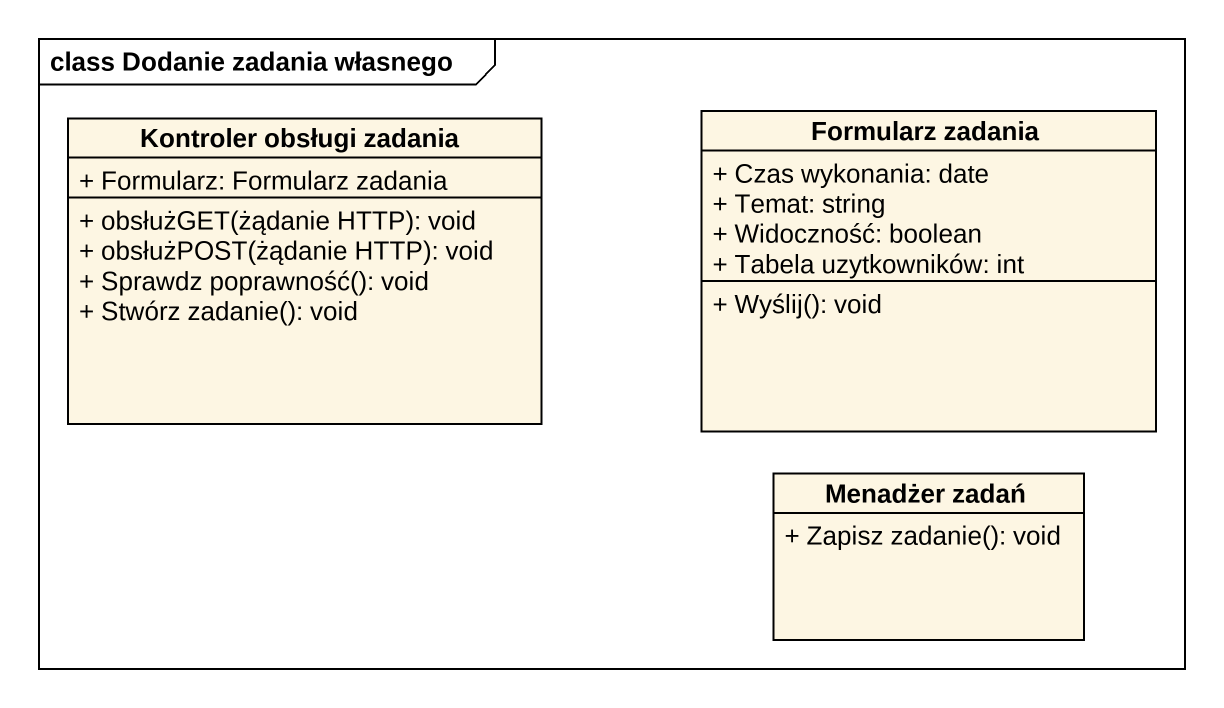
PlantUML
@startuml
mainframe class Dodanie zadania własnego
hide circle
hide empty members
skinparam classAttributeIconSize 0
class "Kontroler obsługi zadania" as Kontroler_obsługi_zadania {
  + Formularz: Formularz zadania
  + obsłużGET(żądanie HTTP): void
  + obsłużPOST(żądanie HTTP): void
  + Sprawdz poprawność(): void
  + Stwórz zadanie(): void
}
class "Formularz zadania" as Formularz_zadania {
  + Czas wykonania: date
  + Temat: string
  + Widoczność: boolean
  + Tabela uzytkowników: int
  + Wyślij(): void
}
class "Menadżer zadań" as Menadżer_zadań {
  + Zapisz zadanie(): void
}
@enduml
